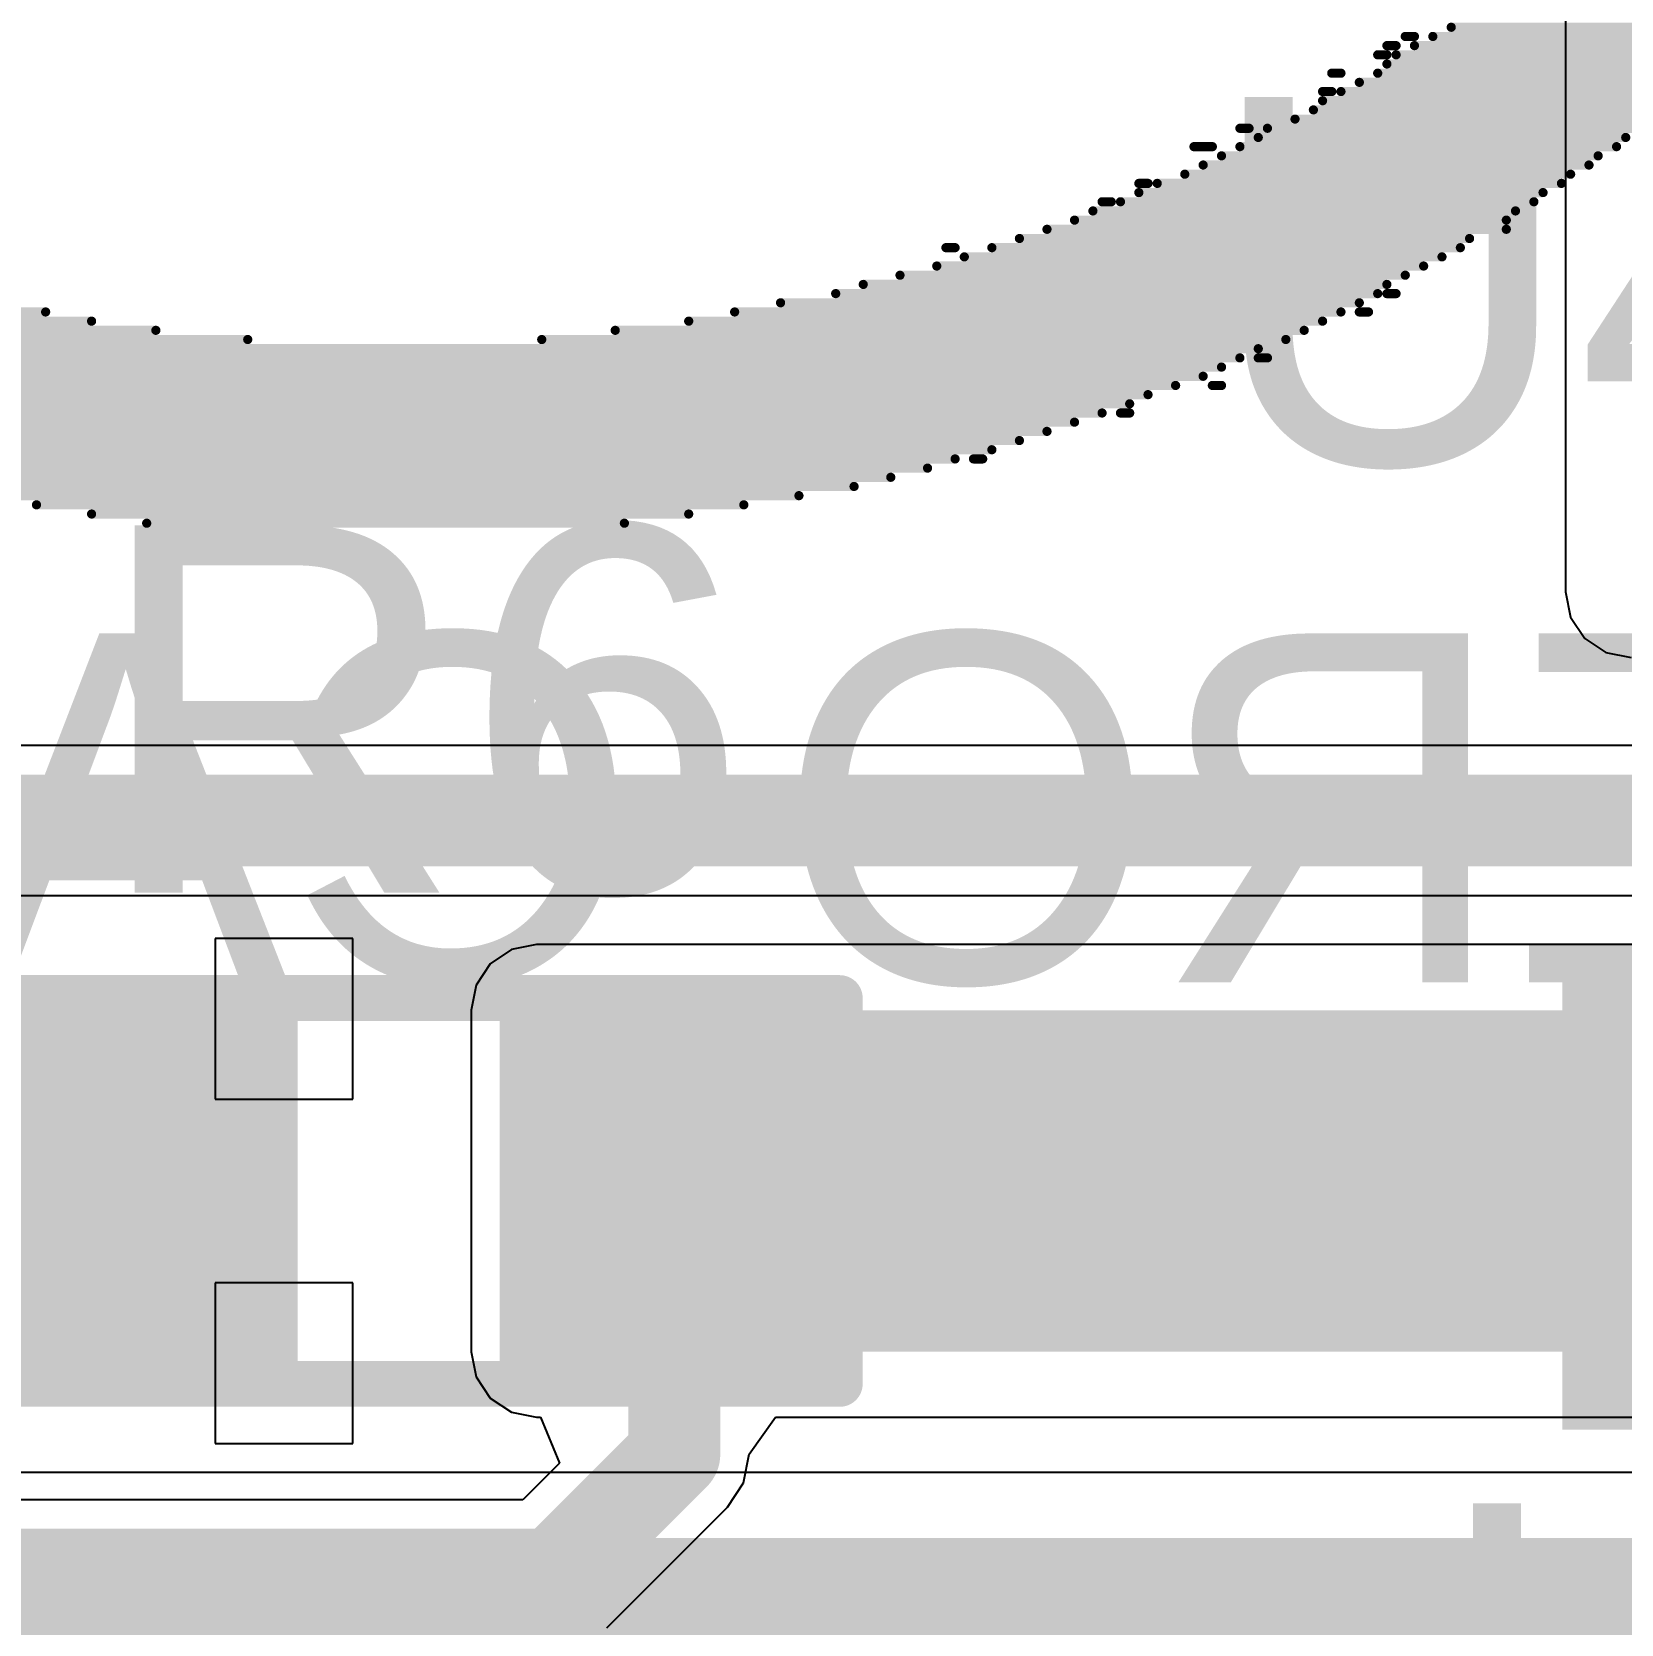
# Model space of a CAD drawing. Header units: millimetres. Extents: x -6 to 194, y -120 to 229.
# Drawn here: x 41.92 to 46.314, y 8.855 to 13.259 of the extents above; entities that cross this region are included whole.
import ezdxf

# ---------------------------------------------------------------- set-up
doc = ezdxf.new("R2010")
doc.units = ezdxf.units.MM
for name, color, linetype in [('BottomLayer', 5, 'Continuous'), ('BottomOverlay', 54, 'Continuous'), ('TopLayer', 1, 'Continuous'), ('TopOverlay', 2, 'Continuous'), ('TopPaste', 8, 'Continuous'), ('TopSolder', 216, 'Continuous')]:
    doc.layers.add(name, color=color, linetype=linetype)
doc.styles.add('Arial', font='', dxfattribs={"height": 0.2})
doc.styles.get('Arial').set_extended_font_data('Arial')

# ---------------------------------------------------------------- blocks, each defined once
blk = doc.blocks.new('R___0603_23')
at = {"layer": 'TopLayer'}
for points in [[(-0.381, 0.4445), (-0.381, -0.4445), (-1.143, -0.4445), (-1.143, 0.4445)], [(1.143, 0.4445), (1.143, -0.4445), (0.381, -0.4445), (0.381, 0.4445)]]:
    blk.add_hatch(color=1, dxfattribs=at).paths.add_polyline_path(points)
at = {"layer": 'TopPaste'}
for points in [[(-0.381, 0.4445), (-0.381, -0.4445), (-1.143, -0.4445), (-1.143, 0.4445)], [(1.143, 0.4445), (1.143, -0.4445), (0.381, -0.4445), (0.381, 0.4445)]]:
    blk.add_hatch(color=8, dxfattribs=at).paths.add_polyline_path(points)
at = {"layer": 'TopSolder'}
for points in [[(-0.2794, 0.5461), (-0.2794, -0.5461), (-1.2446, -0.5461), (-1.2446, 0.5461)], [(1.2446, 0.5461), (1.2446, -0.5461), (0.2794, -0.5461), (0.2794, 0.5461)]]:
    blk.add_hatch(color=216, dxfattribs=at).paths.add_polyline_path(points)
at = {"layer": 'TopOverlay', "const_width": 0.127}
for points in [[(1.2192, 0.5334), (-1.2192, 0.5334)], [(-1.2192, 0.5334), (-1.2192, -0.5334)], [(1.2192, 0.5334), (1.2192, -0.5334)], [(1.2192, -0.5334), (-1.2192, -0.5334)]]:
    blk.add_lwpolyline(points, dxfattribs=at)
at = {"layer": 'TopOverlay', "const_width": 0.0635}
for points in [[(-1.25095, 0.5334, 1), (-1.18745, 0.5334, 1)], [(-1.25095, 0.5334, 1), (-1.18745, 0.5334, 1)], [(1.18745, 0.5334, 1), (1.25095, 0.5334, 1)], [(1.18745, 0.5334, 1), (1.25095, 0.5334, 1)], [(-1.25095, -0.5334, 1), (-1.18745, -0.5334, 1)], [(-1.25095, -0.5334, 1), (-1.18745, -0.5334, 1)], [(1.18745, -0.5334, 1), (1.25095, -0.5334, 1)], [(1.18745, -0.5334, 1), (1.25095, -0.5334, 1)]]:
    blk.add_lwpolyline(points, format="xyb", close=True, dxfattribs=at)
blk = doc.blocks.new('LED_0603_33')
at = {"layer": 'TopLayer'}
for points in [[(-1, 0.5), (-0.5, 0.5), (-0.5, -0.5), (-1, -0.5)], [(0.5, 0.5), (1, 0.5), (1, -0.5), (0.5, -0.5)]]:
    blk.add_hatch(color=1, dxfattribs=at).paths.add_polyline_path(points)
at = {"layer": 'TopOverlay'}
blk.add_hatch(color=2, dxfattribs=at).paths.add_polyline_path([(1.1176, -0.6604), (1.7526, -0.6604), (1.7526, 0.6604), (1.1176, 0.6604)])
at = {"layer": 'TopPaste'}
for points in [[(-1, 0.5), (-0.5, 0.5), (-0.5, -0.5), (-1, -0.5)], [(0.5, 0.5), (1, 0.5), (1, -0.5), (0.5, -0.5)]]:
    blk.add_hatch(color=8, dxfattribs=at).paths.add_polyline_path(points)
at = {"layer": 'TopSolder'}
for points in [[(-1.1016, 0.6016), (-0.3984, 0.6016), (-0.3984, -0.6016), (-1.1016, -0.6016)], [(0.3984, 0.6016), (1.1016, 0.6016), (1.1016, -0.6016), (0.3984, -0.6016)]]:
    blk.add_hatch(color=216, dxfattribs=at).paths.add_polyline_path(points)
at = {"layer": 'TopOverlay', "const_width": 0.127}
for points in [[(-0.4318, 0.6096), (-1.1176, 0.6096)], [(-1.1176, 0.6096), (-1.1176, -0.6096)], [(1.1176, 0.6096), (0.4318, 0.6096)], [(1.1176, 0.6096), (1.1176, -0.6096)], [(-0.4318, -0.6096), (-1.1176, -0.6096)], [(1.1176, -0.6096), (0.4318, -0.6096)]]:
    blk.add_lwpolyline(points, dxfattribs=at)
at = {"layer": 'TopOverlay', "const_width": 0.0635}
for points in [[(-1.1494, 0.6096, 1), (-1.0858, 0.6096, 1)], [(-1.1494, 0.6096, 1), (-1.0858, 0.6096, 1)], [(-0.4636, 0.6096, 1), (-0.4001, 0.6096, 1)], [(0.4001, 0.6096, 1), (0.4636, 0.6096, 1)], [(1.0859, 0.6096, 1), (1.1494, 0.6096, 1)], [(1.0859, 0.6096, 1), (1.1494, 0.6096, 1)], [(-1.1494, -0.6096, 1), (-1.0858, -0.6096, 1)], [(-1.1494, -0.6096, 1), (-1.0858, -0.6096, 1)], [(-0.4636, -0.6096, 1), (-0.4001, -0.6096, 1)], [(0.4001, -0.6096, 1), (0.4636, -0.6096, 1)], [(1.0859, -0.6096, 1), (1.1494, -0.6096, 1)], [(1.0859, -0.6096, 1), (1.1494, -0.6096, 1)]]:
    blk.add_lwpolyline(points, format="xyb", close=True, dxfattribs=at)

msp = doc.modelspace()

# ---------------------------------------------------------------- hatches: boundary and pattern name
at = {"layer": 'BottomLayer'}
msp.add_hatch(color=5, dxfattribs=at).paths.add_polyline_path([(26.8732, 7.4132), (59.7984, 7.4132), (59.7984, 9.0932), (26.8732, 9.0932)])
at = {"layer": 'TopLayer'}
msp.add_hatch(color=1, dxfattribs=at).paths.add_polyline_path([(43.3155, 9.6083), (47.4044, 9.6083), (47.4044, 10.5528), (43.3155, 10.5528)])

# ---------------------------------------------------------------- linework, layer by layer
at = {"layer": 'BottomLayer'}
for p, q in [((48.2218, 11.2846), (38.1674, 11.2846)), ((38.1674, 10.8702), (48.2218, 10.8702)), ((59.7984, 9.2745), (26.8732, 9.2745))]:
    msp.add_line(p, q, dxfattribs=at)
at = {"layer": 'BottomLayer', "const_width": 0.254}
msp.add_lwpolyline([(37.736, 11.0774), (48.6532, 11.0774)], dxfattribs=at)
at = {"layer": 'BottomOverlay', "const_width": 0.0254}
for points in [[(45.7173, 13.2458), (45.7427, 13.2458)], [(45.7935, 13.2458), (46.7079, 13.2458)], [(45.8443, 13.2712), (46.7079, 13.2712)], [(45.6665, 13.2204), (45.6919, 13.2204)], [(45.7427, 13.2204), (46.6571, 13.2204)], [(45.6411, 13.195), (45.6665, 13.195)], [(45.6665, 13.1696), (46.5809, 13.1696)], [(45.6919, 13.195), (46.6317, 13.195)], [(45.5141, 13.1442), (45.5395, 13.1442)], [(45.5903, 13.1188), (46.5301, 13.1188)], [(45.6411, 13.1442), (46.5555, 13.1442)], [(45.4887, 13.0934), (45.5141, 13.0934)], [(45.4887, 13.068), (46.4539, 13.068)], [(45.5395, 13.0934), (46.5047, 13.0934)], [(45.4633, 13.0426), (46.4285, 13.0426)], [(45.2601, 12.9918), (45.2855, 12.9918)], [(45.3363, 12.9918), (46.3523, 12.9918)], [(45.4125, 13.0172), (46.4031, 13.0172)], [(45.1331, 12.941), (45.1839, 12.941)], [(45.2601, 12.941), (46.3015, 12.941)], [(45.3109, 12.9664), (46.3269, 12.9664)], [(45.1585, 12.8902), (46.2253, 12.8902)], [(45.2093, 12.9156), (46.2507, 12.9156)], [(45.1077, 12.8648), (46.1745, 12.8648)], [(44.9807, 12.8394), (45.0061, 12.8394)], [(44.9807, 12.814), (46.0983, 12.814)], [(45.0315, 12.8394), (46.1491, 12.8394)], [(44.8537, 12.7632), (46.0221, 12.7632)], [(44.8791, 12.7886), (44.9045, 12.7886)], [(44.9299, 12.7886), (46.0729, 12.7886)], [(44.8029, 12.7378), (45.9967, 12.7378)], [(44.6505, 12.687), (45.8951, 12.687)], [(44.7267, 12.7124), (45.9967, 12.7124)], [(44.4473, 12.6616), (44.4727, 12.6616)], [(44.4981, 12.6362), (45.8189, 12.6362)], [(44.5743, 12.6616), (45.8697, 12.6616)], [(44.3203, 12.5854), (45.7173, 12.5854)], [(44.4219, 12.6108), (45.7681, 12.6108)], [(44.2187, 12.56), (45.6665, 12.56)], [(43.9901, 12.5092), (45.5903, 12.5092)], [(44.1425, 12.5346), (45.6411, 12.5346)], [(45.6665, 12.5346), (45.6919, 12.5346)], [(40.3071, 12.4838), (41.9581, 12.4838)], [(40.3579, 12.4584), (42.0851, 12.4584)], [(43.7361, 12.4584), (45.4887, 12.4584)], [(43.8631, 12.4838), (45.5395, 12.4838)], [(45.5903, 12.4838), (45.6157, 12.4838)], [(40.3833, 12.433), (42.2629, 12.433)], [(40.4595, 12.4076), (42.5169, 12.4076)], [(43.3297, 12.4076), (45.3871, 12.4076)], [(43.5329, 12.433), (45.4379, 12.433)], [(40.5103, 12.3822), (45.3109, 12.3822)], [(40.5357, 12.3568), (45.2601, 12.3568)], [(40.6119, 12.3314), (45.2093, 12.3314)], [(45.3109, 12.3568), (45.3363, 12.3568)], [(40.6881, 12.306), (45.1585, 12.306)], [(40.7389, 12.2806), (45.0823, 12.2806)], [(45.1839, 12.2806), (45.2093, 12.2806)], [(40.7897, 12.2552), (45.0061, 12.2552)], [(40.8659, 12.2298), (44.9553, 12.2298)], [(40.9167, 12.2044), (44.8791, 12.2044)], [(44.9299, 12.2044), (44.9553, 12.2044)], [(41.0183, 12.179), (44.8029, 12.179)], [(41.0945, 12.1536), (44.7267, 12.1536)], [(41.1707, 12.1282), (44.6505, 12.1282)], [(41.2469, 12.1028), (44.5743, 12.1028)], [(41.3485, 12.0774), (44.4727, 12.0774)], [(44.5235, 12.0774), (44.5489, 12.0774)], [(41.4247, 12.052), (44.3965, 12.052)], [(41.5263, 12.0266), (44.2949, 12.0266)], [(41.6533, 12.0012), (44.1933, 12.0012)], [(41.7803, 11.9758), (44.0409, 11.9758)], [(41.9327, 11.9504), (43.8885, 11.9504)], [(42.0851, 11.925), (43.7361, 11.925)], [(42.2375, 11.8996), (43.5583, 11.8996)]]:
    msp.add_lwpolyline(points, dxfattribs=at)
at = {"layer": 'BottomOverlay', "const_width": 0.0127}
for points in [[(45.711, 13.2458, 1), (45.7237, 13.2458, 1)], [(45.7364, 13.2458, 1), (45.7491, 13.2458, 1)], [(45.7872, 13.2458, 1), (45.7999, 13.2458, 1)], [(45.838, 13.2712, 1), (45.8507, 13.2712, 1)], [(45.6602, 13.2204, 1), (45.6729, 13.2204, 1)], [(45.6856, 13.2204, 1), (45.6983, 13.2204, 1)], [(45.7364, 13.2204, 1), (45.7491, 13.2204, 1)], [(45.6348, 13.195, 1), (45.6475, 13.195, 1)], [(45.6602, 13.195, 1), (45.6729, 13.195, 1)], [(45.6602, 13.1696, 1), (45.6729, 13.1696, 1)], [(45.6856, 13.195, 1), (45.6983, 13.195, 1)], [(45.5078, 13.1442, 1), (45.5205, 13.1442, 1)], [(45.5332, 13.1442, 1), (45.5459, 13.1442, 1)], [(45.584, 13.1188, 1), (45.5967, 13.1188, 1)], [(45.6348, 13.1442, 1), (45.6475, 13.1442, 1)], [(45.4824, 13.0934, 1), (45.4951, 13.0934, 1)], [(45.4824, 13.068, 1), (45.4951, 13.068, 1)], [(45.5078, 13.0934, 1), (45.5205, 13.0934, 1)], [(45.5332, 13.0934, 1), (45.5459, 13.0934, 1)], [(45.457, 13.0426, 1), (45.4697, 13.0426, 1)], [(45.2538, 12.9918, 1), (45.2665, 12.9918, 1)], [(45.2792, 12.9918, 1), (45.2919, 12.9918, 1)], [(45.33, 12.9918, 1), (45.3427, 12.9918, 1)], [(45.4062, 13.0172, 1), (45.4189, 13.0172, 1)], [(45.1268, 12.941, 1), (45.1395, 12.941, 1)], [(45.1776, 12.941, 1), (45.1903, 12.941, 1)], [(45.2538, 12.941, 1), (45.2665, 12.941, 1)], [(45.3046, 12.9664, 1), (45.3173, 12.9664, 1)], [(46.2952, 12.941, 1), (46.3079, 12.941, 1)], [(46.3206, 12.9664, 1), (46.3333, 12.9664, 1)], [(45.1522, 12.8902, 1), (45.1649, 12.8902, 1)], [(45.203, 12.9156, 1), (45.2157, 12.9156, 1)], [(46.219, 12.8902, 1), (46.2317, 12.8902, 1)], [(46.2444, 12.9156, 1), (46.2571, 12.9156, 1)], [(45.1014, 12.8648, 1), (45.1141, 12.8648, 1)], [(46.1682, 12.8648, 1), (46.1809, 12.8648, 1)], [(44.9744, 12.8394, 1), (44.9871, 12.8394, 1)], [(44.9744, 12.814, 1), (44.9871, 12.814, 1)], [(44.9998, 12.8394, 1), (45.0125, 12.8394, 1)], [(45.0252, 12.8394, 1), (45.0379, 12.8394, 1)], [(46.092, 12.814, 1), (46.1047, 12.814, 1)], [(46.1428, 12.8394, 1), (46.1555, 12.8394, 1)], [(44.8474, 12.7632, 1), (44.8601, 12.7632, 1)], [(44.8728, 12.7886, 1), (44.8855, 12.7886, 1)], [(44.8982, 12.7886, 1), (44.9109, 12.7886, 1)], [(44.9236, 12.7886, 1), (44.9363, 12.7886, 1)], [(46.0158, 12.7632, 1), (46.0285, 12.7632, 1)], [(46.0666, 12.7886, 1), (46.0793, 12.7886, 1)], [(44.7966, 12.7378, 1), (44.8093, 12.7378, 1)], [(45.9904, 12.7378, 1), (46.0031, 12.7378, 1)], [(44.6442, 12.687, 1), (44.6569, 12.687, 1)], [(44.7204, 12.7124, 1), (44.7331, 12.7124, 1)], [(45.8888, 12.687, 1), (45.9015, 12.687, 1)], [(45.9904, 12.7124, 1), (46.0031, 12.7124, 1)], [(44.441, 12.6616, 1), (44.4537, 12.6616, 1)], [(44.4664, 12.6616, 1), (44.4791, 12.6616, 1)], [(44.4918, 12.6362, 1), (44.5045, 12.6362, 1)], [(44.568, 12.6616, 1), (44.5807, 12.6616, 1)], [(45.8126, 12.6362, 1), (45.8253, 12.6362, 1)], [(45.8634, 12.6616, 1), (45.8761, 12.6616, 1)], [(44.314, 12.5854, 1), (44.3267, 12.5854, 1)], [(44.4156, 12.6108, 1), (44.4283, 12.6108, 1)], [(45.711, 12.5854, 1), (45.7237, 12.5854, 1)], [(45.7618, 12.6108, 1), (45.7745, 12.6108, 1)], [(44.2124, 12.56, 1), (44.2251, 12.56, 1)], [(45.6602, 12.56, 1), (45.6729, 12.56, 1)], [(43.9838, 12.5092, 1), (43.9965, 12.5092, 1)], [(44.1362, 12.5346, 1), (44.1489, 12.5346, 1)], [(45.584, 12.5092, 1), (45.5967, 12.5092, 1)], [(45.6348, 12.5346, 1), (45.6475, 12.5346, 1)], [(45.6602, 12.5346, 1), (45.6729, 12.5346, 1)], [(45.6856, 12.5346, 1), (45.6983, 12.5346, 1)], [(41.9518, 12.4838, 1), (41.9645, 12.4838, 1)], [(42.0788, 12.4584, 1), (42.0915, 12.4584, 1)], [(43.7298, 12.4584, 1), (43.7425, 12.4584, 1)], [(43.8568, 12.4838, 1), (43.8695, 12.4838, 1)], [(45.4824, 12.4584, 1), (45.4951, 12.4584, 1)], [(45.5332, 12.4838, 1), (45.5459, 12.4838, 1)], [(45.584, 12.4838, 1), (45.5967, 12.4838, 1)], [(45.6094, 12.4838, 1), (45.6221, 12.4838, 1)], [(42.2566, 12.433, 1), (42.2693, 12.433, 1)], [(42.5106, 12.4076, 1), (42.5233, 12.4076, 1)], [(43.3234, 12.4076, 1), (43.3361, 12.4076, 1)], [(43.5266, 12.433, 1), (43.5393, 12.433, 1)], [(45.3808, 12.4076, 1), (45.3935, 12.4076, 1)], [(45.4316, 12.433, 1), (45.4443, 12.433, 1)], [(45.3046, 12.3822, 1), (45.3173, 12.3822, 1)], [(45.203, 12.3314, 1), (45.2157, 12.3314, 1)], [(45.2538, 12.3568, 1), (45.2665, 12.3568, 1)], [(45.3046, 12.3568, 1), (45.3173, 12.3568, 1)], [(45.33, 12.3568, 1), (45.3427, 12.3568, 1)], [(45.076, 12.2806, 1), (45.0887, 12.2806, 1)], [(45.1522, 12.306, 1), (45.1649, 12.306, 1)], [(45.1776, 12.2806, 1), (45.1903, 12.2806, 1)], [(45.203, 12.2806, 1), (45.2157, 12.2806, 1)], [(44.949, 12.2298, 1), (44.9617, 12.2298, 1)], [(44.9998, 12.2552, 1), (45.0125, 12.2552, 1)], [(44.8728, 12.2044, 1), (44.8855, 12.2044, 1)], [(44.9236, 12.2044, 1), (44.9363, 12.2044, 1)], [(44.949, 12.2044, 1), (44.9617, 12.2044, 1)], [(44.7204, 12.1536, 1), (44.7331, 12.1536, 1)], [(44.7966, 12.179, 1), (44.8093, 12.179, 1)], [(44.568, 12.1028, 1), (44.5807, 12.1028, 1)], [(44.6442, 12.1282, 1), (44.6569, 12.1282, 1)], [(44.4664, 12.0774, 1), (44.4791, 12.0774, 1)], [(44.5172, 12.0774, 1), (44.5299, 12.0774, 1)], [(44.5426, 12.0774, 1), (44.5553, 12.0774, 1)], [(44.2886, 12.0266, 1), (44.3013, 12.0266, 1)], [(44.3902, 12.052, 1), (44.4029, 12.052, 1)], [(44.0346, 11.9758, 1), (44.0473, 11.9758, 1)], [(44.187, 12.0012, 1), (44.1997, 12.0012, 1)], [(41.9264, 11.9504, 1), (41.9391, 11.9504, 1)], [(42.0788, 11.925, 1), (42.0915, 11.925, 1)], [(43.7298, 11.925, 1), (43.7425, 11.925, 1)], [(43.8822, 11.9504, 1), (43.8949, 11.9504, 1)], [(42.2312, 11.8996, 1), (42.2439, 11.8996, 1)], [(43.552, 11.8996, 1), (43.5647, 11.8996, 1)]]:
    msp.add_lwpolyline(points, format="xyb", close=True, dxfattribs=at)
at = {"layer": 'TopLayer'}
for p, q in [((46.1603, 13.8412), (46.1603, 12.925)), ((46.1603, 12.925), (46.1603, 11.7094)), ((46.1603, 11.7094), (46.1741, 11.64)), ((46.1741, 11.64), (46.2134, 11.5812)), ((46.2134, 11.5812), (46.2723, 11.5419)), ((46.2723, 11.5419), (46.3416, 11.5281)), ((42.8075, 10.7513), (42.4265, 10.7513)), ((42.4265, 10.7513), (42.4265, 10.3069)), ((42.8075, 10.3069), (42.8075, 10.7513)), ((43.2462, 10.7203), (43.1874, 10.681)), ((43.3155, 10.7341), (43.2462, 10.7203)), ((47.4044, 10.7341), (43.3155, 10.7341)), ((43.1874, 10.681), (43.1481, 10.6222)), ((43.1481, 10.6222), (43.1343, 10.5528)), ((43.1343, 10.5528), (43.1343, 9.6083)), ((42.4265, 10.3069), (42.8075, 10.3069)), ((42.8075, 9.7989), (42.4265, 9.7989)), ((42.4265, 9.7989), (42.4265, 9.3543)), ((42.8075, 9.3543), (42.8075, 9.7989)), ((43.1343, 9.6083), (43.1481, 9.539)), ((43.1481, 9.539), (43.1874, 9.4802)), ((43.1874, 9.4802), (43.2462, 9.4409)), ((43.2462, 9.4409), (43.3155, 9.4271)), ((43.3155, 9.4271), (43.3262, 9.4271)), ((43.3262, 9.4271), (43.3788, 9.3001)), ((43.9037, 9.3248), (43.9765, 9.4271)), ((43.9765, 9.4271), (46.7231, 9.4271)), ((42.4265, 9.3543), (42.8075, 9.3543)), ((43.3788, 9.3001), (43.2775, 9.1988)), ((43.888, 9.2455), (43.9037, 9.3248)), ((43.843, 9.1783), (43.888, 9.2455)), ((43.2775, 9.1988), (41.7372, 9.1988)), ((43.5099, 8.8451), (43.843, 9.1783)), ((43.843, 9.1783), (43.843, 9.1783))]:
    msp.add_line(p, q, dxfattribs=at)
at = {"layer": 'TopLayer', "const_width": 0.254}
for points in [[(43.6965, 9.3248), (43.6965, 10.0528)], [(43.3634, 8.9916), (43.6965, 9.3248)], [(41.5543, 8.9916), (43.3634, 8.9916)]]:
    msp.add_lwpolyline(points, dxfattribs=at)
at = {"layer": 'TopLayer', "const_width": 0.127}
for points in [[(43.633, 10.0528, 1), (43.76, 10.0528, 1)], [(43.633, 9.3248, 1), (43.76, 9.3248, 1)], [(43.633, 9.3248, 1), (43.76, 9.3248, 1)], [(43.2999, 8.9916, 1), (43.4269, 8.9916, 1)], [(43.2999, 8.9916, 1), (43.4269, 8.9916, 1)]]:
    msp.add_lwpolyline(points, format="xyb", close=True, dxfattribs=at)

# ---------------------------------------------------------------- block references
at = {"rotation": 180}
for name, p in [('LED_0603_33', (47.9044, 10.0528)), ('R___0603_23', (42.9345, 10.0528))]:
    msp.add_blockref(name, p, dxfattribs=at)

# ---------------------------------------------------------------- texts
at = {"layer": 'BottomOverlay', "style": 'Arial', "text_generation_flag": 2}
msp.add_text('ZERO CARBON FOOTPRINT', height=0.9652, rotation=360, dxfattribs=at).set_placement((47.7239, 10.6296))
at = {"layer": 'TopOverlay', "style": 'Arial'}
for s, p in [('U4', (45.1639, 12.0624)), ('R6', (42.0882, 10.8774)), ('LED3', (45.7883, 8.1734))]:
    msp.add_text(s, height=1.016, dxfattribs=at).set_placement(p)

doc.saveas('drawing.dxf')
